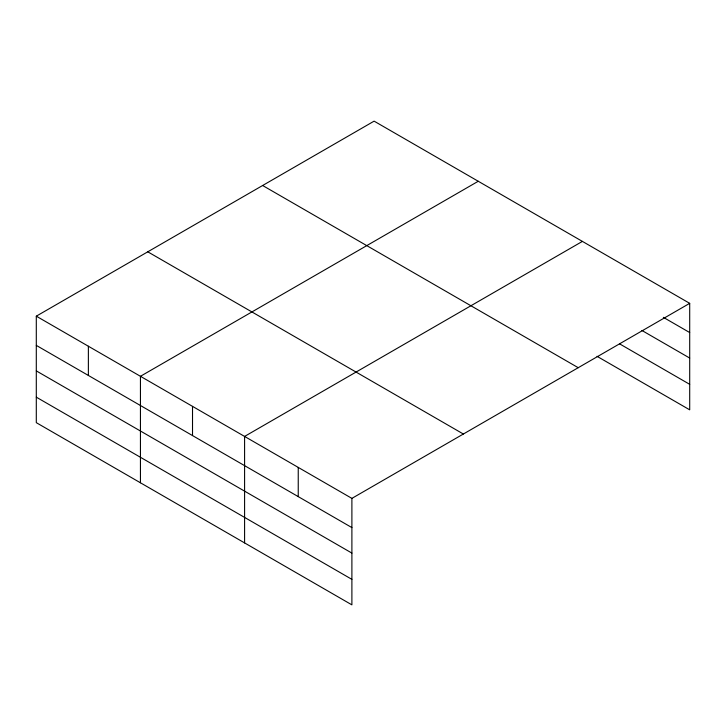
<?xml version="1.0" encoding="UTF-8"?>
<svg xmlns="http://www.w3.org/2000/svg" width="726" height="726" viewBox="0 0 726 726"><rect width="100%" height="100%" fill="white"/><g stroke="black" fill="none" stroke-linecap="round" stroke-linejoin="round"><path stroke-width="1.09" d="M36.3 316.173L351.892 498.381L351.892 604.858L36.3 422.659L36.3 316.173L374.108 121.142L689.7 303.341L689.7 409.827L597.035 356.321M478.252 181.264L140.445 376.304L140.445 482.781M582.397 241.395L244.589 436.426L244.589 542.912M351.892 498.381L689.7 303.341M663.364 317.353L689.7 332.553M641.902 330.457L689.7 358.054M619.469 343.779L689.7 384.326M262.63 185.502L578.223 367.701M147.777 251.813L463.37 434.021M36.3 345.385L351.892 527.593M36.3 370.886L351.892 553.094M36.3 397.158L351.892 579.357M298.241 467.408L298.241 496.62M192.517 406.369L192.517 435.582M88.372 346.238L88.372 375.451"/></g></svg>
